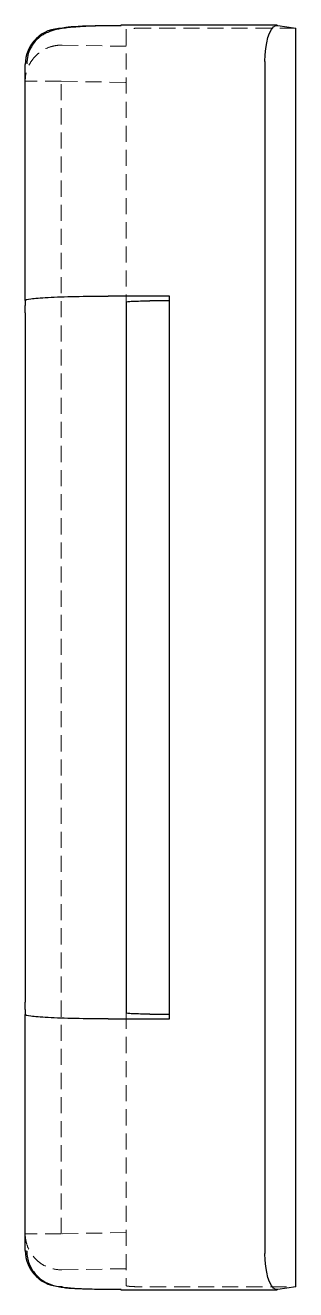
# Model space of a CAD drawing. Header units: millimetres. Extents: x 61 to 234, y 7 to 169.
# Drawn here: x 212.4 to 233.8, y 7.1 to 106.9 of the extents above.
import ezdxf

# ---------------------------------------------------------------- set-up
doc = ezdxf.new("R2010")
doc.units = ezdxf.units.MM
doc.linetypes.add('HIDDEN', pattern=[1.905, 1.27, -0.635])

msp = doc.modelspace()

# ---------------------------------------------------------------- linework, layer by layer
at = {"color": 7, "linetype": 'Continuous', "lineweight": 25}
for p, q in [((232.317, 106.939), (219.929, 106.939)), ((232.368, 106.935), (233.782, 106.718)), ((233.782, 7.282), (233.782, 106.718)), ((231.341, 104.084), (231.341, 9.916)), ((212.379, 85.198), (212.379, 103.838)), ((212.379, 85.198), (212.379, 84.804)), ((223.796, 85.543), (218.952, 85.543)), ((220.371, 85.07), (220.371, 84.661)), ((223.796, 85.169), (222.249, 85.169)), ((223.796, 28.457), (223.796, 85.543)), ((212.379, 84.234), (212.379, 29.766)), ((220.371, 84.091), (220.371, 29.909)), ((212.379, 29.196), (212.379, 28.802)), ((220.371, 29.339), (220.371, 28.93)), ((212.379, 10.162), (212.379, 28.802)), ((218.952, 28.457), (223.796, 28.457)), ((222.249, 28.831), (223.796, 28.831)), ((212.379, 10.162), (212.507, 10.11)), ((219.929, 7.061), (232.317, 7.061)), ((233.782, 7.282), (232.368, 7.065))]:
    msp.add_line(p, q, dxfattribs=at)
at = {"color": 7, "linetype": 'HIDDEN', "lineweight": 18}
for p, q in [((220.371, 106.62), (220.371, 85.07)), ((233.782, 106.718), (222.249, 106.718)), ((220.371, 105.277), (215.285, 105.369)), ((215.233, 102.518), (212.379, 102.518)), ((215.233, 102.518), (220.371, 102.426)), ((215.233, 11.482), (215.233, 102.518)), ((220.371, 28.93), (220.371, 7.38)), ((215.233, 11.482), (212.379, 11.482)), ((220.371, 11.574), (215.233, 11.482)), ((215.285, 8.631), (220.371, 8.723)), ((222.249, 7.282), (233.782, 7.282))]:
    msp.add_line(p, q, dxfattribs=at)
at = {"color": 7, "linetype": 'Continuous', "lineweight": 25, "flags": 128}
for points in [[(231.341, 104.084), (231.357, 104.596), (231.404, 105.092), (231.481, 105.554), (231.584, 105.969), (231.712, 106.323), (231.859, 106.605), (232.021, 106.804), (232.193, 106.915), (232.368, 106.935)], [(232.368, 7.065), (232.193, 7.085), (232.021, 7.196), (231.859, 7.395), (231.712, 7.677), (231.584, 8.031), (231.481, 8.446), (231.404, 8.908), (231.357, 9.404), (231.341, 9.916)]]:
    msp.add_lwpolyline(points, dxfattribs=at)
at = {"color": 7, "linetype": 'Continuous', "lineweight": 25}
for centre, start, end in [((215.232, 103.837), 88.94052, 179.96445), ((215.232, 10.163), 180.03555, 271.05948)]:
    msp.add_arc(centre, 2.853, start, end, dxfattribs=at)
for points, knots in [([(219.775, 106.903), (219.341, 106.9), (218.513, 106.895), (217.431, 106.865), (216.407, 106.812), (215.49, 106.725), (214.687, 106.576), (214.124, 106.383), (213.717, 106.161), (213.399, 105.923), (213.072, 105.581), (212.774, 105.12), (212.546, 104.543), (212.513, 104.113), (212.496, 103.89)], [0, 0, 0, 0, 0.129714, 0.247803, 0.354691, 0.494609, 0.61072, 0.703805, 0.742632, 0.782865, 0.828539, 0.880487, 0.938211, 1, 1, 1, 1]), ([(215.285, 106.689), (215.285, 106.722), (215.384, 106.756), (215.814, 106.817), (216.145, 106.845), (217.005, 106.89), (217.534, 106.907), (218.701, 106.929), (219.339, 106.935), (219.98, 106.935)], [0, 0, 0, 0, 0.25, 0.25, 0.5, 0.5, 0.75, 0.75, 1, 1, 1, 1]), ([(212.379, 85.198), (212.379, 85.245), (212.519, 85.292), (213.121, 85.377), (213.584, 85.416), (214.788, 85.479), (215.528, 85.504), (217.163, 85.535), (218.055, 85.543), (218.952, 85.543)], [0, 0, 0, 0, 0.25, 0.25, 0.5, 0.5, 0.75, 0.75, 1, 1, 1, 1]), ([(220.371, 85.07), (220.371, 85.084), (220.411, 85.097), (220.583, 85.121), (220.715, 85.132), (221.059, 85.151), (221.271, 85.157), (221.738, 85.166), (221.993, 85.169), (222.249, 85.169)], [0, 0, 0, 0, 0.25, 0.25, 0.5, 0.5, 0.75, 0.75, 1, 1, 1, 1]), ([(212.379, 84.234), (212.379, 84.3), (212.379, 84.37), (212.379, 84.507), (212.379, 84.573), (212.379, 84.683), (212.379, 84.727), (212.379, 84.786), (212.379, 84.801), (212.379, 84.804)], [0, 0, 0, 0, 0.25, 0.25, 0.5, 0.5, 0.75, 0.75, 1, 1, 1, 1]), ([(220.371, 84.661), (220.371, 84.658), (220.371, 84.643), (220.371, 84.584), (220.371, 84.54), (220.371, 84.429), (220.371, 84.364), (220.371, 84.227), (220.371, 84.156), (220.371, 84.091)], [0, 0, 0, 0, 0.25, 0.25, 0.5, 0.5, 0.75, 0.75, 1, 1, 1, 1]), ([(212.379, 29.196), (212.379, 29.199), (212.379, 29.214), (212.379, 29.273), (212.379, 29.317), (212.379, 29.427), (212.379, 29.493), (212.379, 29.63), (212.379, 29.7), (212.379, 29.766)], [0, 0, 0, 0, 0.25, 0.25, 0.5, 0.5, 0.75, 0.75, 1, 1, 1, 1]), ([(220.371, 29.909), (220.371, 29.844), (220.371, 29.773), (220.371, 29.636), (220.371, 29.571), (220.371, 29.46), (220.371, 29.416), (220.371, 29.357), (220.371, 29.342), (220.371, 29.339)], [0, 0, 0, 0, 0.25, 0.25, 0.5, 0.5, 0.75, 0.75, 1, 1, 1, 1]), ([(218.952, 28.457), (218.055, 28.457), (217.163, 28.465), (215.528, 28.496), (214.788, 28.521), (213.584, 28.584), (213.121, 28.623), (212.519, 28.708), (212.379, 28.755), (212.379, 28.802)], [0, 0, 0, 0, 0.25, 0.25, 0.5, 0.5, 0.75, 0.75, 1, 1, 1, 1]), ([(222.249, 28.831), (221.993, 28.831), (221.738, 28.834), (221.271, 28.843), (221.059, 28.849), (220.715, 28.868), (220.583, 28.879), (220.411, 28.903), (220.371, 28.916), (220.371, 28.93)], [0, 0, 0, 0, 0.25, 0.25, 0.5, 0.5, 0.75, 0.75, 1, 1, 1, 1]), ([(212.496, 10.11), (212.507, 9.936), (212.528, 9.592), (212.676, 9.109), (212.888, 8.682), (213.218, 8.227), (213.674, 7.818), (214.255, 7.509), (214.724, 7.367), (215.218, 7.263), (215.75, 7.195), (216.322, 7.161), (217.046, 7.133), (217.871, 7.113), (218.751, 7.1), (219.423, 7.098), (219.775, 7.097)], [0, 0, 0, 0, 0.0479923, 0.0945833, 0.1387691, 0.1798312, 0.2512945, 0.3105493, 0.3805951, 0.4463024, 0.5093746, 0.6038721, 0.7146592, 0.8003467, 0.8954587, 1, 1, 1, 1]), ([(219.98, 7.065), (219.619, 7.066), (218.882, 7.068), (217.881, 7.085), (216.984, 7.111), (216.249, 7.149), (215.776, 7.186), (215.634, 7.212), (215.595, 7.219)], [0, 0, 0, 0, 0.175127, 0.357024, 0.54334, 0.731344, 0.926945, 1, 1, 1, 1])]:
    msp.add_open_spline(points, degree=3, knots=knots, dxfattribs=at)
at = {"color": 7, "linetype": 'HIDDEN', "lineweight": 18}
for points, knots in [([(222.249, 106.718), (221.993, 106.718), (221.738, 106.716), (221.271, 106.707), (221.059, 106.7), (220.715, 106.682), (220.583, 106.671), (220.411, 106.647), (220.371, 106.633), (220.371, 106.62)], [0, 0, 0, 0, 0.25, 0.25, 0.5, 0.5, 0.75, 0.75, 1, 1, 1, 1]), ([(215.233, 105.369), (215.045, 105.369), (214.86, 105.351), (214.495, 105.278), (214.314, 105.224), (213.968, 105.081), (213.805, 104.993), (213.494, 104.787), (213.348, 104.666), (213.084, 104.403), (212.966, 104.26), (212.757, 103.949), (212.669, 103.783), (212.455, 103.269), (212.379, 102.895), (212.379, 102.518)], [0, 0, 0, 0, 0.125, 0.125, 0.25, 0.25, 0.375, 0.375, 0.5, 0.5, 0.625, 0.625, 0.75, 0.75, 1, 1, 1, 1]), ([(212.379, 11.482), (212.379, 11.293), (212.398, 11.108), (212.47, 10.744), (212.525, 10.563), (212.668, 10.218), (212.756, 10.055), (212.963, 9.745), (213.083, 9.598), (213.346, 9.335), (213.49, 9.217), (213.801, 9.009), (213.967, 8.92), (214.482, 8.707), (214.857, 8.631), (215.233, 8.631)], [0, 0, 0, 0, 0.125, 0.125, 0.25, 0.25, 0.375, 0.375, 0.5, 0.5, 0.625, 0.625, 0.75, 0.75, 1, 1, 1, 1]), ([(215.595, 7.219), (215.518, 7.23), (215.321, 7.258), (215.298, 7.291), (215.285, 7.311)], [0, 0, 0, 0, 0.391035, 1, 1, 1, 1]), ([(220.371, 7.38), (220.371, 7.367), (220.411, 7.353), (220.583, 7.329), (220.715, 7.318), (221.059, 7.3), (221.271, 7.293), (221.738, 7.284), (221.993, 7.282), (222.249, 7.282)], [0, 0, 0, 0, 0.25, 0.25, 0.5, 0.5, 0.75, 0.75, 1, 1, 1, 1])]:
    msp.add_open_spline(points, degree=3, knots=knots, dxfattribs=at)
for points in [[(215.285, 105.369), (215.268, 105.369), (215.25, 105.369), (215.233, 105.369)], [(215.233, 8.631), (215.25, 8.631), (215.268, 8.631), (215.285, 8.631)]]:
    msp.add_open_spline(points, degree=3, dxfattribs=at)

doc.saveas('drawing.dxf')
